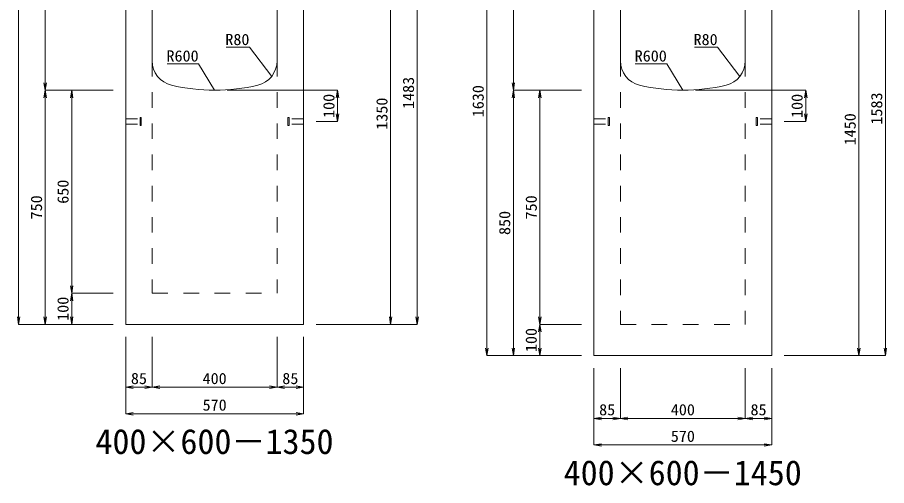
# Model space of a CAD drawing. Units: millimetres at full size. Extents: x -1809 to 57027, y -20349 to 17321.
# Drawn here: x 40936 to 43721, y -14012 to -12513 of the extents above; entities that cross this region are included whole.
import ezdxf
from ezdxf.enums import TextEntityAlignment as Align

# ---------------------------------------------------------------- set-up
doc = ezdxf.new("R2010")
doc.units = ezdxf.units.MM
doc.header["$LTSCALE"] = 50
doc.linetypes.add('USER1', pattern=[2, 1, -1])
doc.linetypes.add('USER2', pattern=[1.35, 0.75, -0.6])
for name, color, linetype, lineweight in [('インサート', 3, 'USER2', 9), ('寸法線', 7, 'Continuous', 13), ('引出線', 4, 'Continuous', 13), ('本体', 2, 'Continuous', 13)]:
    doc.layers.add(name, color=color, linetype=linetype, lineweight=lineweight)
doc.layers.add('文字', color=7, linetype='Continuous')
doc.styles.add('ＭＳ 明朝', font='')
doc.styles.get('ＭＳ 明朝').set_extended_font_data('MS Mincho')

# ---------------------------------------------------------------- blocks, each defined once
blk = doc.blocks.new('open_arrow')
at = {"color": 0, "linetype": 'Continuous', "lineweight": -2}
blk.add_lwpolyline([(7.5, 1.25), (0, 0), (7.5, -1.25)], dxfattribs=at)

msp = doc.modelspace()

# ---------------------------------------------------------------- linework, layer by layer
at = {"layer": 'インサート'}
for p, q in [((41283.24, -12837.55), (41329.24, -12837.55)), ((41283.24, -12854.55), (41283.24, -12837.55)), ((41329.24, -12858.55), (41329.24, -12833.55)), ((41329.24, -12833.55), (41333.24, -12833.55)), ((41333.24, -12858.55), (41333.24, -12833.55)), ((41803.24, -12833.55), (41807.24, -12833.55)), ((41803.24, -12833.55), (41803.24, -12858.55)), ((41807.24, -12833.55), (41807.24, -12858.55)), ((41853.24, -12837.55), (41807.24, -12837.55)), ((41853.24, -12837.55), (41853.24, -12854.55)), ((42783.24, -12837.55), (42829.24, -12837.55)), ((42783.24, -12854.55), (42783.24, -12837.55)), ((42829.24, -12858.55), (42829.24, -12833.55)), ((42829.24, -12833.55), (42833.24, -12833.55)), ((42833.24, -12858.55), (42833.24, -12833.55)), ((43303.24, -12833.55), (43307.24, -12833.55)), ((43303.24, -12833.55), (43303.24, -12858.55)), ((43307.24, -12833.55), (43307.24, -12858.55)), ((43353.24, -12837.55), (43307.24, -12837.55)), ((43353.24, -12837.55), (43353.24, -12854.55)), ((41283.24, -12854.55), (41329.24, -12854.55)), ((41333.24, -12858.55), (41329.24, -12858.55)), ((41807.24, -12858.55), (41803.24, -12858.55)), ((41853.24, -12854.55), (41807.24, -12854.55)), ((42783.24, -12854.55), (42829.24, -12854.55)), ((42833.24, -12858.55), (42829.24, -12858.55)), ((43307.24, -12858.55), (43303.24, -12858.55)), ((43353.24, -12854.55), (43307.24, -12854.55))]:
    msp.add_line(p, q, dxfattribs=at)
at = {"layer": '寸法線'}
for p, q in [((40940.3, -13496.05), (40940.3, -11966.05)), ((42440.3, -13596.05), (42440.3, -11966.05)), ((42217.02, -12013.05), (42217.02, -13496.05)), ((43717.02, -12013.05), (43717.02, -13596.05)), ((41025.3, -12146.05), (41025.3, -12746.05)), ((42132.02, -12146.05), (42132.02, -13496.05)), ((42525.3, -12146.05), (42525.3, -12746.05)), ((43632.02, -12146.05), (43632.02, -13596.05)), ((41243.22, -12746.05), (41025.3, -12746.05)), ((41025.3, -13496.05), (41025.3, -12746.05)), ((41243.22, -12746.05), (41025.3, -12746.05)), ((41110.3, -12746.05), (41110.3, -13396.05)), ((41243.22, -12746.05), (41110.3, -12746.05)), ((41608.26, -12746.05), (41962.02, -12746.05)), ((41962.02, -12746.05), (41962.02, -12846.05)), ((42743.22, -12746.05), (42525.3, -12746.05)), ((42525.3, -13596.05), (42525.3, -12746.05)), ((42743.22, -12746.05), (42525.3, -12746.05)), ((42610.3, -12746.05), (42610.3, -13496.05)), ((42743.22, -12746.05), (42610.3, -12746.05)), ((43108.26, -12746.05), (43462.02, -12746.05)), ((43462.02, -12746.05), (43462.02, -12846.05)), ((41893.26, -12846.05), (41962.02, -12846.05)), ((43393.26, -12846.05), (43462.02, -12846.05)), ((41243.22, -13396.05), (41110.3, -13396.05)), ((41110.3, -13396.05), (41110.3, -13496.05)), ((41243.22, -13396.05), (41110.3, -13396.05)), ((41243.22, -13496.05), (40940.3, -13496.05)), ((41243.22, -13496.05), (41025.3, -13496.05)), ((41243.22, -13496.05), (41110.3, -13496.05)), ((41893.26, -13496.05), (42132.02, -13496.05)), ((41893.26, -13496.05), (42217.02, -13496.05)), ((42743.22, -13496.05), (42610.3, -13496.05)), ((42610.3, -13496.05), (42610.3, -13596.05)), ((42743.22, -13496.05), (42610.3, -13496.05)), ((41283.24, -13536.07), (41283.24, -13697.21)), ((41283.24, -13536.07), (41283.24, -13782.21)), ((41368.24, -13536.07), (41368.24, -13697.21)), ((41368.24, -13536.07), (41368.24, -13697.21)), ((41768.24, -13536.07), (41768.24, -13697.21)), ((41768.24, -13536.07), (41768.24, -13697.21)), ((41853.24, -13536.07), (41853.24, -13697.21)), ((41853.24, -13536.07), (41853.24, -13782.21)), ((42743.22, -13596.05), (42440.3, -13596.05)), ((42743.22, -13596.05), (42525.3, -13596.05)), ((42743.22, -13596.05), (42610.3, -13596.05)), ((43393.26, -13596.05), (43632.02, -13596.05)), ((43393.26, -13596.05), (43717.02, -13596.05)), ((42783.24, -13636.07), (42783.24, -13797.21)), ((42783.24, -13636.07), (42783.24, -13882.21)), ((42868.24, -13636.07), (42868.24, -13797.21)), ((42868.24, -13636.07), (42868.24, -13797.21)), ((43268.24, -13636.07), (43268.24, -13797.21)), ((43268.24, -13636.07), (43268.24, -13797.21)), ((43353.24, -13636.07), (43353.24, -13797.21)), ((43353.24, -13636.07), (43353.24, -13882.21)), ((41283.24, -13697.21), (41368.24, -13697.21)), ((41368.24, -13697.21), (41768.24, -13697.21)), ((41768.24, -13697.21), (41853.24, -13697.21)), ((41283.24, -13782.21), (41853.24, -13782.21)), ((42783.24, -13797.21), (42868.24, -13797.21)), ((42868.24, -13797.21), (43268.24, -13797.21)), ((43268.24, -13797.21), (43353.24, -13797.21)), ((42783.24, -13882.21), (43353.24, -13882.21))]:
    msp.add_line(p, q, dxfattribs=at)
at = {"layer": '引出線'}
for points in [[(41751, -12701.63), (41679.74, -12608.52), (41605.07, -12608.52)], [(43251, -12701.63), (43179.74, -12608.52), (43105.07, -12608.52)], [(41568.24, -12746.05), (41516.88, -12661.3), (41415.87, -12661.3)], [(43068.24, -12746.05), (43016.88, -12661.3), (42915.87, -12661.3)]]:
    msp.add_lwpolyline(points, dxfattribs=at)
at = {"layer": '本体'}
for p, q in [((41283.24, -12146.05), (41283.24, -13496.05)), ((41368.24, -12146.05), (41368.24, -12652.02)), ((41768.24, -12652.02), (41768.24, -12146.05)), ((41853.24, -13496.05), (41853.24, -12146.05)), ((42783.24, -12146.05), (42783.24, -13596.05)), ((42868.24, -12146.05), (42868.24, -12652.02)), ((43268.24, -12652.02), (43268.24, -12146.05)), ((43353.24, -13596.05), (43353.24, -12146.05)), ((41283.24, -13496.05), (41853.24, -13496.05)), ((42783.24, -13596.05), (43353.24, -13596.05))]:
    msp.add_line(p, q, dxfattribs=at)
at = {"layer": '本体', "linetype": 'USER1', "lineweight": 15}
for p, q in [((41368.24, -12652.02), (41368.24, -13396.05)), ((41768.24, -12652.02), (41768.24, -13396.05)), ((42868.24, -12652.02), (42868.24, -13496.05)), ((43268.24, -12652.02), (43268.24, -13496.05)), ((41368.24, -13396.05), (41768.24, -13396.05)), ((42868.24, -13496.05), (43268.24, -13496.05))]:
    msp.add_line(p, q, dxfattribs=at)
at = {"layer": '本体'}
for centre, radius, start, end in [((41448.24, -12652.02), 80, 180, 256.65764), ((41688.24, -12652.02), 80, 283.34236, 0), ((42948.24, -12652.02), 80, 180, 256.65764), ((43188.24, -12652.02), 80, 283.34236, 0), ((41568.24, -12146.05), 600, 256.65764, 283.34236), ((43068.24, -12146.05), 600, 256.65764, 283.34236)]:
    msp.add_arc(centre, radius, start, end, dxfattribs=at)

# ---------------------------------------------------------------- block references
at = {"layer": '寸法線', "xscale": 3.2, "yscale": 3.2}
for p, rotation in [((41025.3, -12746.05), 90), ((42525.3, -12746.05), 90), ((41025.3, -12746.05), 270), ((41110.3, -12746.05), 270), ((41962.02, -12746.05), 270), ((42525.3, -12746.05), 270), ((42610.3, -12746.05), 270), ((43462.02, -12746.05), 270), ((41962.02, -12846.05), 90), ((43462.02, -12846.05), 90), ((41110.3, -13396.05), 90), ((41110.3, -13396.05), 270), ((40940.3, -13496.05), 90), ((41025.3, -13496.05), 90), ((41110.3, -13496.05), 90), ((42132.02, -13496.05), 90), ((42217.02, -13496.05), 90), ((42610.3, -13496.05), 90), ((42610.3, -13496.05), 270), ((42440.3, -13596.05), 90), ((42525.3, -13596.05), 90), ((42610.3, -13596.05), 90), ((43632.02, -13596.05), 90), ((43717.02, -13596.05), 90), ((41368.24, -13697.21), 180), ((41768.24, -13697.21), 180), ((41853.24, -13697.21), 180), ((41853.24, -13782.21), 180), ((42868.24, -13797.21), 180), ((43268.24, -13797.21), 180), ((43353.24, -13797.21), 180), ((43353.24, -13882.21), 180)]:
    msp.add_blockref('open_arrow', p, dxfattribs=dict(at, rotation=rotation))
for p in [(41283.24, -13697.21), (41368.24, -13697.21), (41768.24, -13697.21), (41283.24, -13782.21), (42783.24, -13797.21), (42868.24, -13797.21), (43268.24, -13797.21), (42783.24, -13882.21)]:
    msp.add_blockref('open_arrow', p, dxfattribs=at)
at = {"layer": '引出線', "xscale": 0.0533, "yscale": 0.0533}
for p, rotation in [((41751, -12701.63), 127.4), ((43251, -12701.63), 127.4), ((41568.24, -12746.05), 121.2), ((43068.24, -12746.05), 121.2)]:
    msp.add_blockref('open_arrow', p, dxfattribs=dict(at, rotation=rotation))

# ---------------------------------------------------------------- texts
at = {"layer": '寸法線', "style": 'ＭＳ 明朝', "width": 1.05}
for s, p in [('1483', (42189, -12754.55)), ('1630', (42412.28, -12781.05)), ('100', (41934, -12796.05)), ('1350', (42104, -12821.05)), ('100', (43434, -12796.05)), ('1583', (43689, -12804.55)), ('1450', (43604, -12871.05)), ('650', (41082.28, -13071.05)), ('750', (40997.28, -13121.05)), ('750', (42582.28, -13121.05)), ('850', (42497.28, -13171.05)), ('100', (41082.28, -13446.05)), ('100', (42582.28, -13546.05))]:
    msp.add_text(s, height=36.03, rotation=90, dxfattribs=at).set_placement(p, align=Align.MIDDLE_CENTER)
for s, p in [('85', (41325.74, -13669.19)), ('400', (41568.24, -13669.19)), ('85', (41810.74, -13669.19)), ('570', (41568.24, -13754.19)), ('85', (42825.74, -13769.19)), ('400', (43068.24, -13769.19)), ('85', (43310.74, -13769.19)), ('570', (43068.24, -13854.19))]:
    msp.add_text(s, height=36.03, dxfattribs=at).set_placement(p, align=Align.MIDDLE_CENTER)
at = {"layer": '引出線', "style": 'ＭＳ 明朝', "width": 1.05}
for s, p in [('R80', (41679.74, -12565.32)), ('R80', (43179.74, -12565.32)), ('R600', (41516.88, -12618.1)), ('R600', (43016.88, -12618.1))]:
    msp.add_text(s, height=36.03, dxfattribs=at).set_placement(p, align=Align.TOP_RIGHT)
at = {"layer": '文字', "style": 'ＭＳ 明朝'}
for s, p in [('400×600－1350', (41567.76, -13871.03)), ('400×600－1450', (43067.76, -13971.03))]:
    msp.add_text(s, height=80.06, dxfattribs=at).set_placement(p, align=Align.MIDDLE_CENTER)

doc.saveas('drawing.dxf')
